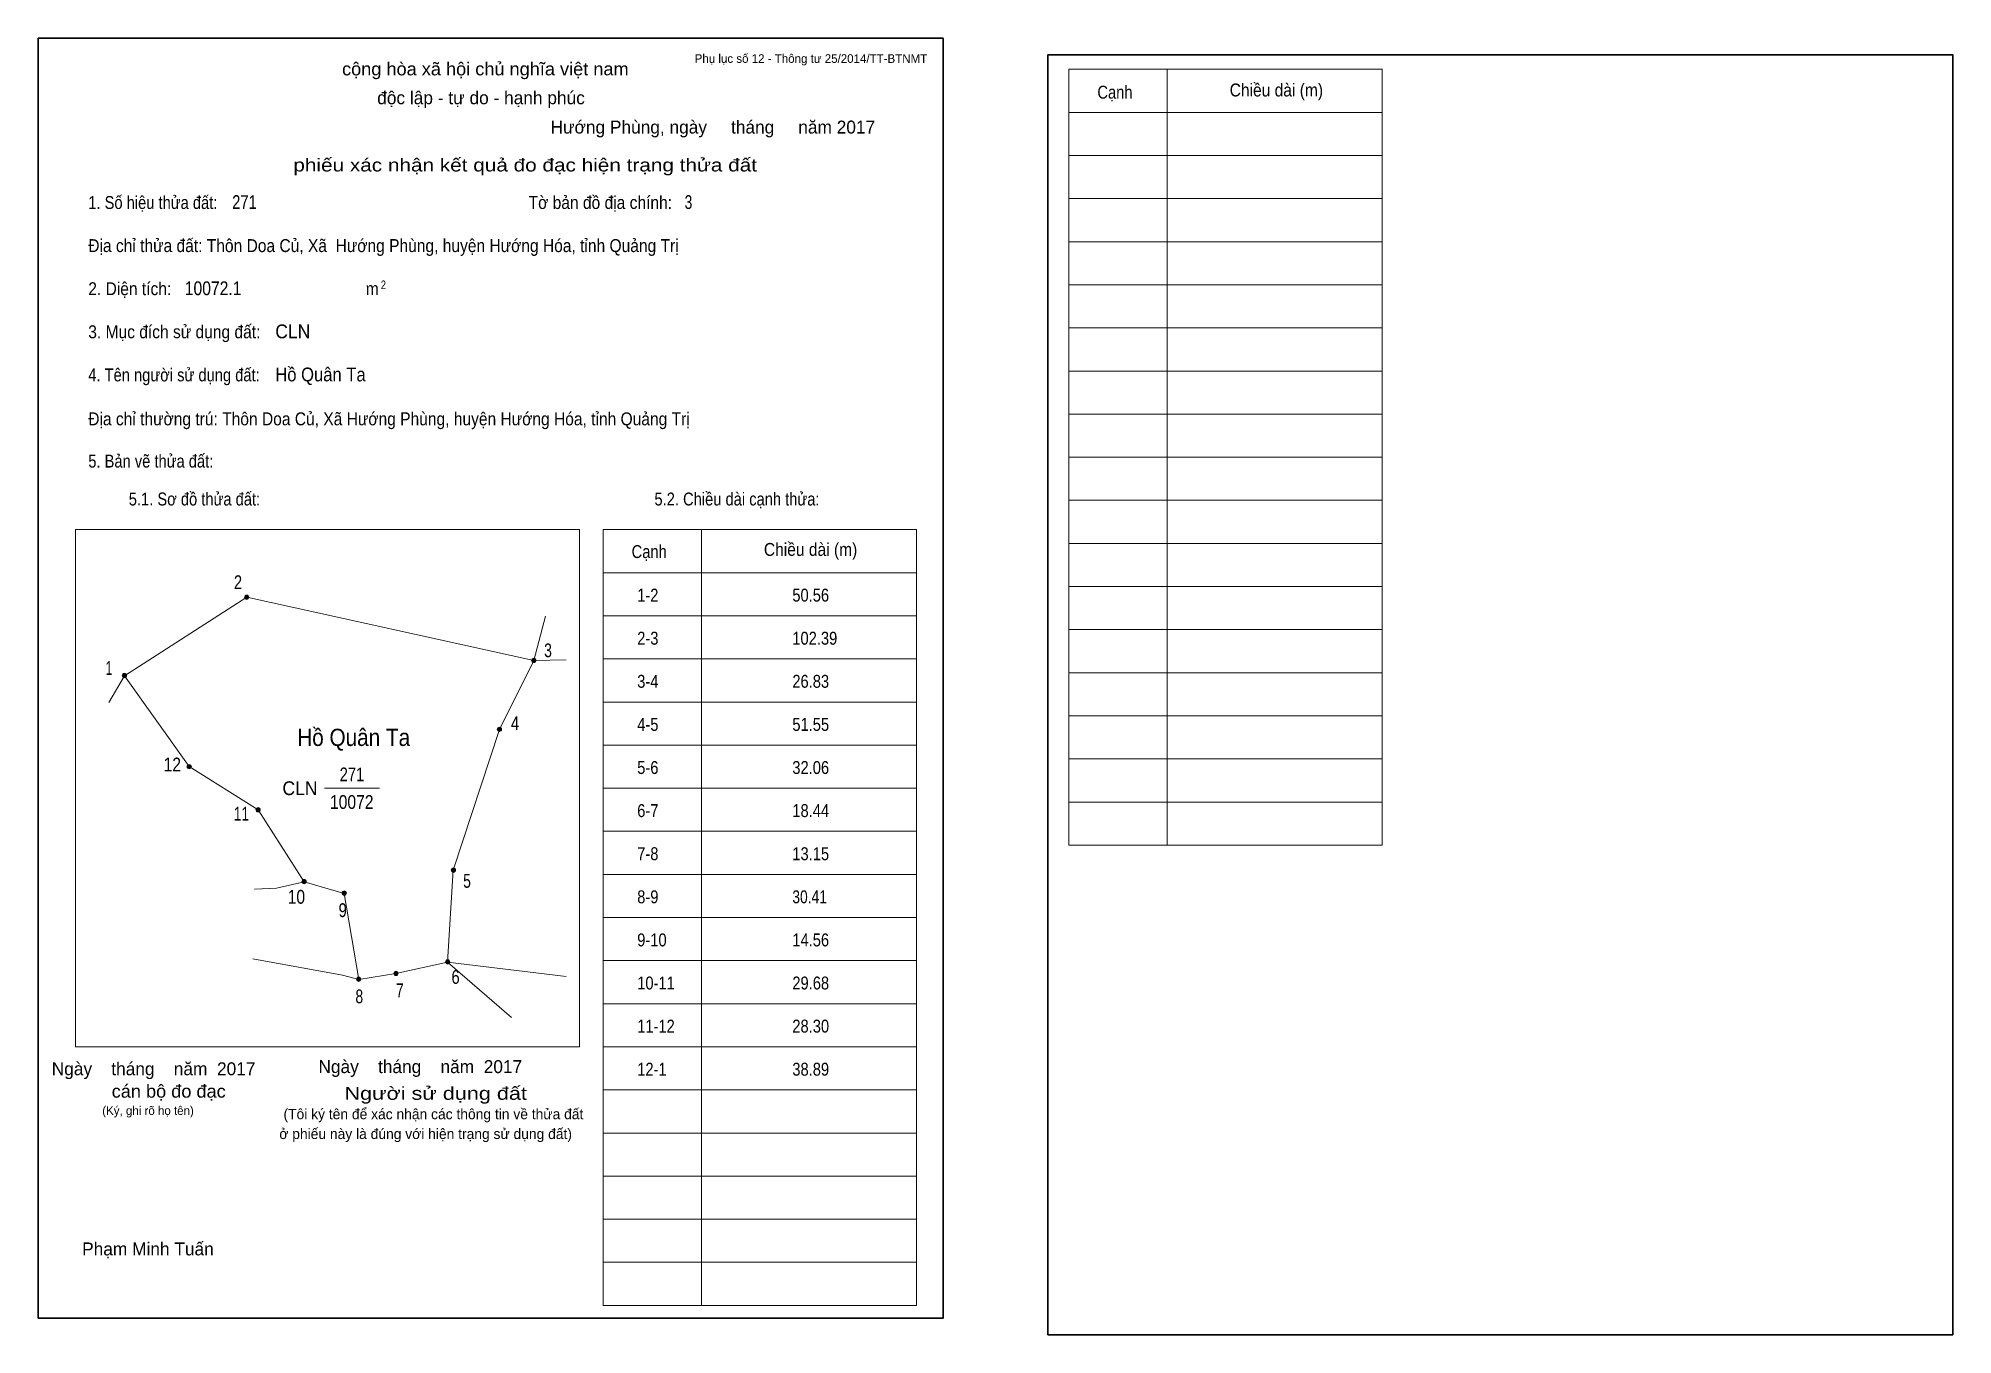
# Model space of a CAD drawing. Header units: centimetres. Extents: x 0 to 44.4, y -0.4 to 29.7.
import ezdxf
from ezdxf.enums import TextEntityAlignment as Align

# ---------------------------------------------------------------- set-up
doc = ezdxf.new("R2010")
doc.units = ezdxf.units.CM
doc.header["$LTSCALE"] = 0.12
for name, color, linetype in [('2', 7, 'Continuous'), ('30', 7, 'Continuous'), ('34', 7, 'Continuous')]:
    doc.layers.add(name, color=color, linetype=linetype)
for name, color, linetype, lineweight in [('32', 7, 'Continuous', 13), ('33', 7, 'Continuous', 13), ('6', 7, 'Continuous', 13), ('63', 7, 'Continuous', 13)]:
    doc.layers.add(name, color=color, linetype=linetype, lineweight=lineweight)

msp = doc.modelspace()

# ---------------------------------------------------------------- hatches: boundary and pattern name
at = {"layer": '32'}
for points in [[(4.886, 16.7318, 1), (4.786, 16.7318, 1)], [(11.5503, 15.2656, 1), (11.4503, 15.2656, 1)], [(2.0503, 14.9118, 1), (1.9503, 14.9118, 1)], [(10.7506, 13.6662, 1), (10.6506, 13.6662, 1)], [(3.5531, 12.7998, 1), (3.4531, 12.7998, 1)], [(5.1526, 11.8002, 1), (5.0526, 11.8002, 1)], [(9.6843, 10.4007, 1), (9.5843, 10.4007, 1)], [(6.2189, 10.1341, 1), (6.1189, 10.1341, 1)], [(7.1519, 9.8675, 1), (7.0519, 9.8675, 1)], [(8.3515, 8.0015, 1), (8.2515, 8.0015, 1)], [(9.551, 8.2681, 1), (9.451, 8.2681, 1)], [(7.4851, 7.8682, 1), (7.3851, 7.8682, 1)]]:
    msp.add_hatch(color=256, dxfattribs=at).paths.add_polyline_path(points)

# ---------------------------------------------------------------- linework, layer by layer
for centre in [(4.836, 16.7318), (11.5003, 15.2656), (2.0003, 14.9118), (10.7006, 13.6662), (3.5031, 12.7998), (5.1026, 11.8002), (9.6343, 10.4007), (6.1689, 10.1341), (7.1019, 9.8675), (8.3015, 8.0015), (9.501, 8.2681), (7.4351, 7.8682)]:
    msp.add_circle(centre, 0.05, dxfattribs=at)
at = {"layer": '33'}
msp.add_line((6.64, 12.3), (7.92, 12.3), dxfattribs=at)
at = {"layer": '6'}
for p, q in [((11.77, 16.29), (11.5, 15.26)), ((11.5, 15.26), (10.7, 13.66)), ((11.5, 15.26), (12.25, 15.28)), ((2, 14.91), (1.64, 14.29)), ((12.25, 7.93), (9.5, 8.26)), ((9.5, 8.26), (10.98, 6.98))]:
    msp.add_line(p, q, dxfattribs=at)
for points in [[(11.5, 15.26), (4.84, 16.73), (2, 14.91)], [(2, 14.91), (3.5, 12.8), (5.1, 11.8)], [(9.5, 8.26), (9.63, 10.4), (10.7, 13.66)], [(9.5, 8.26), (8.3, 8), (7.44, 7.86), (7.1, 9.86), (6.17, 10.13), (5.1, 11.8)], [(6.17, 10.13), (5.53, 9.98), (5.02, 9.96)], [(7.44, 7.86), (7.06, 7.96), (4.98, 8.34)]]:
    msp.add_lwpolyline(points, dxfattribs=at)
at = {"layer": '63'}
for p, q in [((23.92, 28.98), (31.19, 28.98)), ((23.92, 10.98), (23.92, 28.98)), ((26.2, 10.98), (26.2, 28.98)), ((31.19, 10.98), (31.19, 28.98)), ((23.92, 27.98), (31.19, 27.98)), ((23.92, 26.98), (31.19, 26.98)), ((23.92, 25.98), (31.19, 25.98)), ((23.92, 24.98), (31.19, 24.98)), ((23.92, 23.98), (31.19, 23.98)), ((23.92, 22.98), (31.19, 22.98)), ((23.92, 21.98), (31.19, 21.98)), ((23.92, 20.98), (31.19, 20.98)), ((23.92, 19.98), (31.19, 19.98)), ((23.92, 18.98), (31.19, 18.98)), ((0.86, 18.3), (12.56, 18.3)), ((0.86, 6.3), (0.86, 18.3)), ((12.56, 6.3), (12.56, 18.3)), ((13.11, 18.3), (20.38, 18.3)), ((13.11, 0.3), (13.11, 18.3)), ((15.39, 0.3), (15.39, 18.3)), ((20.38, 0.3), (20.38, 18.3)), ((23.92, 17.98), (31.19, 17.98)), ((13.11, 17.3), (20.38, 17.3)), ((23.92, 16.98), (31.19, 16.98)), ((13.11, 16.3), (20.38, 16.3)), ((23.92, 15.98), (31.19, 15.98)), ((13.11, 15.3), (20.38, 15.3)), ((23.92, 14.98), (31.19, 14.98)), ((13.11, 14.3), (20.38, 14.3)), ((23.92, 13.98), (31.19, 13.98)), ((13.11, 13.3), (20.38, 13.3)), ((23.92, 12.98), (31.19, 12.98)), ((13.11, 12.3), (20.38, 12.3)), ((23.92, 11.98), (31.19, 11.98)), ((13.11, 11.3), (20.38, 11.3)), ((23.92, 10.98), (31.19, 10.98)), ((13.11, 10.3), (20.38, 10.3)), ((13.11, 9.3), (20.38, 9.3)), ((13.11, 8.3), (20.38, 8.3)), ((13.11, 7.3), (20.38, 7.3)), ((0.86, 6.3), (12.56, 6.3)), ((13.11, 6.3), (20.38, 6.3)), ((13.11, 5.3), (20.38, 5.3)), ((13.11, 4.3), (20.38, 4.3)), ((13.11, 3.3), (20.38, 3.3)), ((13.11, 2.3), (20.38, 2.3)), ((13.11, 1.3), (20.38, 1.3)), ((13.11, 0.3), (20.38, 0.3))]:
    msp.add_line(p, q, dxfattribs=at)
at = {"layer": '63', "lineweight": 35}
for points in [[(0, 0), (0, 29.7), (21, 29.7), (21, 0)], [(23.43, -0.38), (23.43, 29.32), (44.43, 29.32), (44.43, -0.38)]]:
    msp.add_lwpolyline(points, close=True, dxfattribs=at)

# ---------------------------------------------------------------- texts
at = {"layer": '2', "width": 0.9}
msp.add_text('Hồ Quân Ta', height=0.3998, dxfattribs=at).set_placement((7.32, 13.28), align=Align.CENTER)
at = {"layer": '30'}
for s, width, p in [('1-2', 0.85, (13.9, 16.63)), ('50.56', 0.85, (17.5, 16.63)), ('2-3', 0.85, (13.9, 15.63)), ('102.39', 0.85, (17.5, 15.63)), ('3-4', 0.85, (13.9, 14.63)), ('26.83', 0.85, (17.5, 14.63)), ('4-5', 0.85, (13.9, 13.63)), ('51.55', 0.85, (17.5, 13.63)), ('5-6', 0.85, (13.9, 12.63)), ('32.06', 0.85, (17.5, 12.63)), ('6-7', 0.85, (13.9, 11.63)), ('18.44', 0.85, (17.5, 11.63)), ('7-8', 0.85, (13.9, 10.63)), ('13.15', 0.85, (17.5, 10.63)), ('8-9', 0.85, (13.9, 9.63)), ('30.41', 0.8, (17.5, 9.63)), ('9-10', 0.85, (13.9, 8.63)), ('14.56', 0.85, (17.5, 8.63)), ('10-11', 0.85, (13.9, 7.63)), ('29.68', 0.85, (17.5, 7.63)), ('11-12', 0.85, (13.9, 6.63)), ('28.30', 0.85, (17.5, 6.63)), ('12-1', 0.85, (13.9, 5.63)), ('38.89', 0.85, (17.5, 5.63))]:
    msp.add_text(s, height=0.3, dxfattribs=dict(at, width=width)).set_placement(p)
at = {"layer": '32'}
for s, width, p in [('2', 0.8, (4.635, 16.92)), ('3', 0.75, (11.83, 15.34)), ('1', 0.65, (1.64, 14.93)), ('4', 0.8, (11.065, 13.65)), ('12', 0.85, (3.11, 12.69)), ('11', 0.75, (4.715, 11.55)), ('5', 0.75, (9.95, 9.99)), ('10', 0.85, (5.99, 9.62)), ('9', 0.8, (7.065, 9.31)), ('6', 0.8, (9.685, 7.76)), ('8', 0.75, (7.45, 7.31)), ('7', 0.75, (8.39, 7.45))]:
    msp.add_text(s, height=0.32, dxfattribs=dict(at, width=width)).set_placement(p, align=Align.CENTER)
at = {"layer": '33', "width": 0.95}
msp.add_text('CLN', height=0.32, dxfattribs=at).set_placement((6.48, 12.14), align=Align.RIGHT)
at = {"layer": '33'}
for s, width, p in [('271', 0.8, (7.28, 12.46)), ('10072', 0.85, (7.275, 11.82))]:
    msp.add_text(s, height=0.32, dxfattribs=dict(at, width=width)).set_placement(p, align=Align.CENTER)
at = {"layer": '34'}
for s, width, p in [('271', 0.8, (4.5, 25.74)), ('3', 0.75, (15, 25.74)), ('10072.1', 0.85, (3.4, 23.74)), ('CLN', 0.95, (5.5, 22.74)), ('Hồ Quân Ta', 0.9, (5.5, 21.74))]:
    msp.add_text(s, height=0.32, dxfattribs=dict(at, width=width)).set_placement(p)
at = {"layer": '63'}
for s, height, p in [('Phụ lục số 12 - Thông tư 25/2014/TT-BTNMT', 0.2, (20.63, 29.13)), ('Ngày    tháng    năm  2017', 0.3, (5.04, 5.64)), ('Ngày    tháng    năm  2017', 0.3, (11.23, 5.69)), ('(Ký, ghi rõ họ tên)', 0.2, (3.61, 4.72))]:
    msp.add_text(s, height=height, dxfattribs=at).set_placement(p, align=Align.RIGHT)
at = {"layer": '63', "width": 1.05}
msp.add_text('cộng hòa xã hội chủ nghĩa việt nam', height=0.3, dxfattribs=at).set_placement((10.375, 28.84), align=Align.CENTER)
at = {"layer": '63'}
for s, height, p in [('độc lập - tự do - hạnh phúc', 0.3, (10.275, 28.17)), ('Hướng Phùng, ngày     tháng     năm 2017', 0.3, (15.655, 27.49)), ('(Tôi ký tên để xác nhận các thông tin về thửa đất ', 0.24, (9.215, 4.62)), ('ở phiếu này là đúng với hiện trạng sử dụng đất)', 0.24, (8.99, 4.16)), ('Phạm Minh Tuấn', 0.3, (2.545, 1.46))]:
    msp.add_text(s, height=height, dxfattribs=at).set_placement(p, align=Align.CENTER)
for s, height, width, p in [('Cạnh', 0.3, 0.85, (24.58, 28.3)), ('Chiều dài (m)', 0.3, 0.9, (27.65, 28.35)), ('1. Số hiệu thửa đất:', 0.3, 0.85, (1.16, 25.74)), ('Tờ bản đồ địa chính:', 0.3, 0.9, (11.38, 25.74)), ('Địa chỉ thửa đất: Thôn Doa Củ, Xã  Hướng Phùng, huyện Hướng Hóa, tỉnh Quảng Trị', 0.3, 0.9, (1.16, 24.74)), ('2. Diện tích:', 0.3, 0.9, (1.16, 23.74)), ('2', 0.2, 0.8, (7.95, 23.88)), ('m', 0.3, 0.9, (7.6, 23.74)), ('3. Mục đích sử dụng đất:', 0.3, 0.9, (1.16, 22.74)), ('4. Tên người sử dụng đất:', 0.3, 0.85, (1.16, 21.74)), ('Địa chỉ thường trú: Thôn Doa Củ, Xã Hướng Phùng, huyện Hướng Hóa, tỉnh Quảng Trị', 0.3, 0.9, (1.16, 20.72)), ('5. Bản vẽ thửa đất:', 0.3, 0.85, (1.16, 19.74)), ('5.1. Sơ đồ thửa đất:', 0.3, 0.85, (2.1, 18.86)), ('5.2. Chiều dài cạnh thửa:', 0.3, 0.85, (14.3, 18.86)), ('Cạnh', 0.3, 0.85, (13.77, 17.64)), ('Chiều dài (m)', 0.3, 0.9, (16.84, 17.69))]:
    msp.add_text(s, height=height, dxfattribs=dict(at, width=width)).set_placement(p)
for s, width, p in [('phiếu xác nhận kết quả đo đạc hiện trạng thửa đất', 1.2, (16.68, 26.61)), ('cán bộ đo đạc', 1.05, (4.35, 5.12)), ('Người sử dụng đất', 1.25, (11.34, 5.07))]:
    msp.add_text(s, height=0.3, dxfattribs=dict(at, width=width)).set_placement(p, align=Align.RIGHT)

doc.saveas('drawing.dxf')
